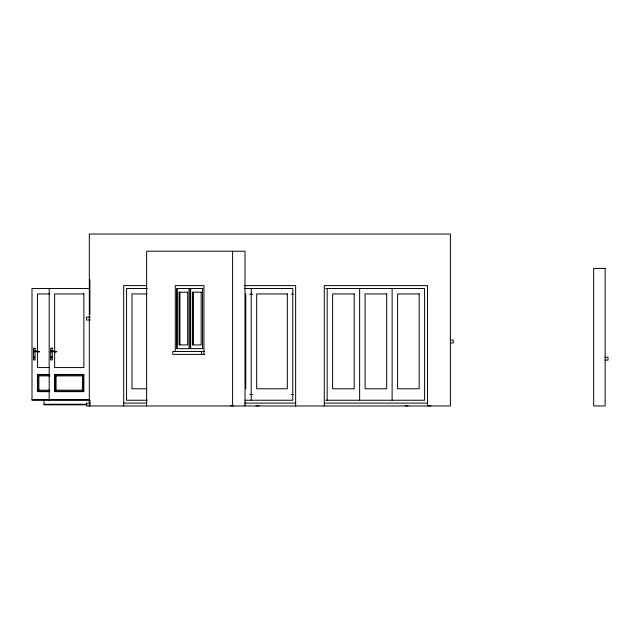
<?xml version="1.0" encoding="UTF-8"?>
<svg xmlns="http://www.w3.org/2000/svg" width="640" height="640" viewBox="0 0 640 640"><rect width="100%" height="100%" fill="white"/><g stroke="black" fill="none" stroke-linecap="round" stroke-linejoin="round"><path stroke-width="0.96" d="M49.744 391.24L37.848 391.24L38.88 390.208L38.88 375.88L37.848 374.848L49.744 374.848M55.04 391.24L56.072 390.208L82.432 390.208L83.464 391.24L83.464 374.848L55.04 374.848L55.04 391.24L83.464 391.24M55.04 374.848L56.072 375.88L82.432 375.88L83.464 374.848M146.696 285.608L123.704 285.608L123.704 405.968M244.656 285.608L295.64 285.608L295.64 405.968M89.792 288.48L32 288.48L32 400.24L89.792 400.24M147.344 288.48L126.568 288.48L126.568 400.24L147.344 400.24M189.536 288.48L176.72 288.48L176.72 348.656L189.536 348.656M203 288.48L190.184 288.48L190.184 348.656L203 348.656M244.536 288.48L292.776 288.48L292.776 400.24L245 400.24M325.728 288.48L424.6 288.48L424.6 400.24L325.728 400.24M49.296 293.92L37.448 293.92L37.448 367.568L49.296 367.568M146.848 293.92L132.008 293.92L132.008 388.776L146.848 388.776M249.792 294.208L252.656 294.208M291.344 294.208L293.256 294.208M90.376 317.136L86.448 317.136L86.448 320L90.376 320M450.304 340.056L453.256 340.056L453.256 342.928L450.304 342.928M204.44 351.52L172.8 351.52L172.8 354.392L204.44 354.392M605.056 357.256L608 357.256L608 360.12L605.056 360.12M49.296 374.448L37.448 374.448L37.448 391.64L49.296 391.64M38.88 375.88L49.768 375.88M38.88 390.208L49.768 390.208M249.792 394.504L252.656 394.504M291.344 394.504L293.256 394.504M32 399.664L48.784 399.664M49.192 399.664L89.312 399.664M90.376 403.104L86.448 403.104L86.448 405.968L450.392 405.968L450.392 234.032L89.312 234.032L89.312 405.968M123.704 403.104L146.696 403.104M244.656 403.104L295.64 403.104M324.296 403.104L427.464 403.104M44.032 404.248L86.888 404.248M86.896 404.824L44.032 404.824L44.032 399.864M231.104 405.568L233.512 405.568M256.328 405.568L258.728 405.568M405.336 405.568L407.744 405.568M428.264 405.568L430.672 405.568M230.936 405.744L233.688 405.744M256.152 405.744L258.904 405.744M405.168 405.744L407.92 405.744M428.096 405.744L430.848 405.744M427.464 405.968L427.464 285.608L324.296 285.608L324.296 405.968M392.12 288.48L392.12 400.24M359.64 288.48L359.64 400.24M327.168 288.48L327.168 400.24M251.224 288.48L251.224 400.24M245.776 293.92L245.776 388.776M245.008 405.968L245.008 251.224L146.624 251.224L146.624 405.968M232.6 251.224L232.6 405.968M203.944 354.392L203.944 285.608L175.28 285.608L175.28 351.52M202.504 288.48L202.504 348.656M201.456 351.52L201.456 354.392M193.416 292.2L193.416 344.928M190.68 288.48L190.68 348.656M189.04 288.48L189.04 348.656M179.944 292.2L179.944 344.928M177.216 288.48L177.216 348.656M89.888 279.88L89.888 314.272M89.888 399.864L89.888 405.968M82.432 375.88L82.432 390.208M56.072 375.88L56.072 390.208M49.192 288.48L49.192 400.24M37.848 374.848L37.848 391.24M34.592 357.2C33.76 360.36 34.048 354.16 34.592 357.2M51.784 357.2C50.952 360.36 51.24 354.16 51.784 357.2M34.016 351.448L34.568 351.6L34.048 351.376M51.208 351.448L51.76 351.6L51.24 351.376M39.52 351.632L38.344 352.216L35.624 351.456A0.896 0.896 0 0 0 34.944 351.592L34.104 351.976L33.912 351.216A1.216 1.216 0 0 1 34.6 350.824L39.52 351.632M56.712 351.632L55.544 352.216L52.824 351.456A0.896 0.896 0 0 0 52.136 351.592L51.296 351.976L51.104 351.216A1.216 1.216 0 0 1 51.792 350.824L56.712 351.632M605.136 268.416L593.672 268.416L593.672 405.968L605.136 405.968L605.136 268.416M187.672 292.2L179.072 292.2L179.072 344.928L187.672 344.928L187.672 292.2M201.144 292.2L192.544 292.2L192.544 344.928L201.144 344.928L201.144 292.2M83.872 293.92L54.64 293.92L54.64 367.568L83.872 367.568L83.872 293.92M287.328 293.92L256.672 293.92L256.672 388.776L287.328 388.776L287.328 293.92M354.2 293.92L332.608 293.92L332.608 388.776L354.2 388.776L354.2 293.92M386.672 293.92L365.088 293.92L365.088 388.776L386.672 388.776L386.672 293.92M419.152 293.92L397.568 293.92L397.568 388.776L419.152 388.776L419.152 293.92M35.096 348.2L33.488 348.2L33.488 359.944L35.096 359.944L35.096 348.2M52.288 348.2L50.688 348.2L50.688 359.944L52.288 359.944L52.288 348.2M83.872 374.448L54.64 374.448L54.64 391.64L83.872 391.64L83.872 374.448"/></g></svg>
